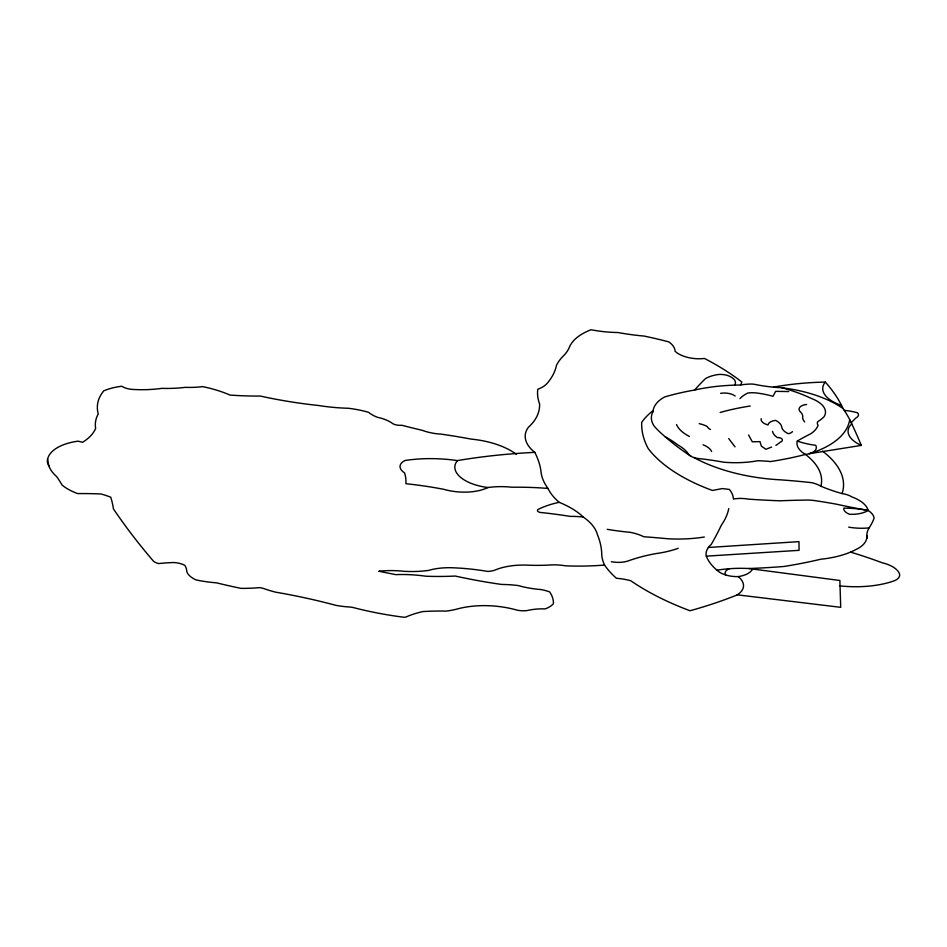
<?xml version="1.0" encoding="UTF-8"?>
<svg xmlns="http://www.w3.org/2000/svg" width="947" height="947" viewBox="0 0 947 947"><rect width="100%" height="100%" fill="white"/><g stroke="black" fill="none" stroke-linecap="round" stroke-linejoin="round"><path stroke-width="1.42" d="M851.199 422.717L855.828 417.994A9.908 4.842 4.8 0 0 857.615 412.809A38.898 19.035 4.8 0 0 844.274 410.359M771.639 447.055L765.815 449.28L761.364 446.108L759.991 441.633L752.273 441.776L748.592 435.004M851.779 423.901A34.258 16.762 4.8 0 0 861.285 445.398L809.377 453.684A102.761 50.286 4.8 0 0 849.708 419.651A251.653 123.157 4.8 0 0 842.984 408.477A258.543 126.519 4.8 0 0 825.322 382.091A182.463 89.29 4.8 0 0 773.427 387.145M708.38 547.473L798.972 541.637L799.055 550.337L706.32 556.149M788.697 391.561L775.652 391.336L773.024 396.284A62.833 30.754 4.8 0 0 757.991 393.159A19.248 9.423 4.8 0 0 747.81 393.029A45.231 22.136 4.8 0 0 739.974 398.616M737.18 594.823L840.711 607.323L839.859 580.487L748.793 568.52A80.826 39.561 4.8 0 0 716.974 570.189A78.506 38.413 4.8 0 1 706.154 555.676A43.408 21.248 4.8 0 1 711.244 544.43A902.728 441.787 4.8 0 0 721.354 525.159A159.368 77.997 4.8 0 0 728.776 508.527M728.705 438.568L735.026 446.854M752.616 569.017A25.309 12.382 4.8 0 1 738.293 576.605A32.967 16.135 4.8 0 1 736.6 595.166A393.052 192.359 4.8 0 1 690.008 610.744A235.637 115.321 4.8 0 1 630.714 580.724A39.395 19.283 4.8 0 0 616.39 578.262A138.345 67.699 4.8 0 1 604.565 565.051A166.719 81.596 4.8 0 1 565.951 565.856A38.756 18.964 4.8 0 0 552.409 564.838A110.124 53.896 4.8 0 1 528.296 565.17A49.682 24.314 4.8 0 0 494.441 570.319A18.277 8.949 4.8 0 1 487.681 571.432A128.899 63.082 4.8 0 0 450.417 567.715A44.698 21.876 4.8 0 0 428.529 570.414A66.846 32.707 4.8 0 1 404.109 571.313A59.85 29.286 4.8 0 0 378.788 571.23L395.704 574.64A81.501 39.881 4.8 0 1 425.795 576.214A175.219 85.751 4.8 0 0 455.294 576.048A311.823 152.597 4.8 0 0 501.579 584.441A71.203 34.838 4.8 0 1 518.198 585.554A59.081 28.907 4.8 0 0 540.926 589.543A29.511 14.442 4.8 0 1 549.662 591.922A66.74 32.66 4.8 0 1 553.427 603.653A30.47 14.915 4.8 0 1 545.259 608.897A39.253 19.212 4.8 0 0 527.077 610.566A16.596 8.121 4.8 0 1 517.453 610.247A61.224 29.961 4.8 0 0 457.863 608.838A59.211 28.978 4.8 0 1 446.262 611.111A144.37 70.646 4.8 0 0 422.8 611.573A81.998 40.129 4.8 0 0 406.677 616.698A3.539 1.728 4.8 0 1 403.114 617.148A212.045 103.768 4.8 0 1 355.326 608.092A16.111 7.884 4.8 0 0 350.627 607.086A60.821 29.759 4.8 0 1 335.936 605.37A351.633 172.082 4.8 0 0 275.565 592.147A74.837 36.625 4.8 0 1 263.065 588.324A7.872 3.859 4.8 0 0 259.241 587.661A101.649 49.741 4.8 0 1 241.083 588.371A323.436 158.279 4.8 0 1 216.52 582.831A76.387 37.383 4.8 0 1 196.029 579.907A24.989 12.228 4.8 0 1 186.748 571.491A39.076 19.129 4.8 0 0 184.772 565.288A15.921 7.789 4.8 0 0 173.834 562.53A96.653 47.303 4.8 0 0 158.788 563.583A9.47 4.64 4.8 0 1 153.426 561.133A1280.51 626.665 4.8 0 1 113.427 508.894A281.46 137.741 4.8 0 0 110.763 497.211A62.798 30.73 4.8 0 0 101.021 493.979A209.559 102.56 4.8 0 0 77.654 493.6A49.895 24.421 4.8 0 1 62.123 485.113A307.964 150.715 4.8 0 0 56.631 476.554A58.856 28.801 4.8 0 1 48.853 465.735A220.923 108.112 4.8 0 1 47.622 459.117A49.481 24.208 4.8 0 1 77.938 441.184A17.543 8.582 4.8 0 1 82.507 442.332A77.228 37.797 4.8 0 0 95.647 428.423A87.325 42.733 4.8 0 1 98.251 413.957A96.014 46.983 4.8 0 1 103.803 390.815A52.701 25.794 4.8 0 1 121.725 386.234A14.217 6.96 4.8 0 0 131.763 389.359A76.411 37.395 4.8 0 0 161.783 388.365A82.567 40.401 4.8 0 0 185.375 387.347A54.772 26.8 4.8 0 0 202.563 386.625A80.72 39.502 4.8 0 1 229.908 395.041A181.623 88.876 4.8 0 0 260.295 396.047A265.574 129.964 4.8 0 0 318.393 405.482A113.32 55.459 4.8 0 0 348.271 408.264A63.709 31.18 4.8 0 1 368.596 412.336A30.186 14.773 4.8 0 0 377.38 417.284A29.168 14.276 4.8 0 1 393.088 423.865A9.079 4.439 4.8 0 0 401.848 425.262A391.644 191.661 4.8 0 0 422.066 430.258A34.412 16.845 4.8 0 0 441.053 434.128A347.016 169.821 4.8 0 1 471.298 439.124A60.277 29.499 4.8 0 1 516.529 454.453M48.853 465.735A28.41 13.897 4.8 0 1 47.622 459.117M725.627 574.959A12.571 6.156 4.8 0 1 729.486 568.721M738.293 576.605A19.745 9.659 4.8 0 1 716.974 570.189M748.793 568.52A429.926 210.4 4.8 0 0 784.057 566.46A331.639 162.292 4.8 0 0 820.694 559.239A78.033 38.188 4.8 0 0 856.005 549.497A40.993 20.053 4.8 0 0 866.825 535.623M840.025 585.909A74.671 36.542 4.8 0 0 892.997 581.257A17.188 8.405 4.8 0 0 898.916 572.521A26.48 12.962 4.8 0 0 882.19 562.778A319.553 156.385 4.8 0 0 850.536 552.101M869.097 527.893A38.496 18.833 4.8 0 1 848.701 527.159M867.097 538.204A57.459 28.114 4.8 0 1 869.275 527.597A143.802 70.374 4.8 0 0 874.093 518.08A25.249 12.358 4.8 0 0 868.139 510.433A34.672 16.975 4.8 0 0 851.862 496.915A16.561 8.109 4.8 0 0 842.096 493.565A108.337 53.02 4.8 0 1 820.848 486.202A23.095 11.305 4.8 0 0 811.875 482.686A393.36 192.501 4.8 0 0 779.795 479.798A119.5 58.477 4.8 0 1 693.95 457.579M868.139 510.433A23.616 11.553 4.8 0 1 849.601 514.28A12.252 5.99 4.8 0 1 843.824 508.137A64.503 31.571 4.8 0 1 868.139 510.433A380.363 186.145 4.8 0 1 836.935 504.289A296.103 144.915 4.8 0 0 814.1 500.513A29.262 14.323 4.8 0 0 803.482 500.146A366.607 179.409 4.8 0 0 780.387 500.797A407.115 199.237 4.8 0 1 748.473 499.128A22.491 11.009 4.8 0 0 733.416 499.033A50.617 24.776 4.8 0 0 729.368 489.421L722.348 488.581L712.428 490.463A158.267 77.453 4.8 0 1 648.233 448.606A183.398 89.752 4.8 0 1 641.711 422.374A123.832 60.596 4.8 0 1 653.134 410.619M678.206 548.301A79.536 38.922 4.8 0 1 656.342 553.533A131.254 64.23 4.8 0 0 629.199 560.565A19.248 9.423 4.8 0 1 611.324 561.713M704.319 537.008A91.906 44.983 4.8 0 1 668.002 538.772A545.223 266.817 4.8 0 0 643.735 536.724A32.577 15.945 4.8 0 0 630.169 532.309A143.317 70.137 4.8 0 1 607.276 529.314M604.565 565.051A100.796 49.327 4.8 0 1 601.688 552.705A206.162 100.891 4.8 0 0 597.439 534.688A70.185 34.352 4.8 0 0 583.234 517.003A78.068 38.2 4.8 0 0 559.168 502.324A91.125 44.592 4.8 0 1 547.993 488.427A109.84 53.754 4.8 0 1 540.903 470.754A199.77 97.766 4.8 0 0 534.771 452.358A56.429 27.617 4.8 0 1 528.379 427.31A103.768 50.783 4.8 0 0 539.601 403.931A119.523 58.489 4.8 0 1 537.778 389.288A35.903 17.567 4.8 0 0 546.869 383.653A138.617 67.841 4.8 0 0 556.516 365.187A107.792 52.748 4.8 0 1 564.069 355.255A83.289 40.757 4.8 0 0 569.692 346.495A70.019 34.258 4.8 0 1 591.07 329.757A75.227 36.815 4.8 0 0 617.823 332.515A146.098 71.499 4.8 0 0 644.256 336.09A277.873 135.989 4.8 0 1 668.866 341.903A30.482 14.915 4.8 0 1 675.069 351.254A24.018 11.755 4.8 0 0 704.473 358.463A257.489 126.01 4.8 0 1 741.773 381.949A25.687 12.571 4.8 0 1 740.483 385.015A127.052 62.182 4.8 0 0 694.589 390.046A187.755 91.883 4.8 0 0 664.628 396.971A52.144 25.522 4.8 0 0 653.028 412.052M583.234 517.003A57.365 28.067 4.8 0 0 570.118 516.375A264.533 129.455 4.8 0 0 541.66 512.576A3.752 1.835 4.8 0 1 537.943 511.439A3.752 1.835 4.8 0 1 538.204 509.415A76.908 37.631 4.8 0 1 559.168 502.324M547.993 488.427A194.099 94.996 4.8 0 0 511.913 487.232A50.191 24.563 4.8 0 0 488.001 487.516A38.342 18.762 4.8 0 1 443.598 489.279A225.67 110.444 4.8 0 0 405.896 483.704A110.361 54.015 4.8 0 0 404.535 472.861A19.07 9.328 4.8 0 1 405.162 460.467A92.96 45.492 4.8 0 1 457.425 460.585A380.54 186.228 4.8 0 1 534.771 452.358M694.589 390.046A552.184 270.226 4.8 0 1 705.361 378.705A30.15 14.75 4.8 0 1 715.47 375.012A11.98 5.86 4.8 0 1 727.32 375.403A15.531 7.6 4.8 0 1 734.576 385.145M775.901 445.386A105.78 51.765 4.8 0 0 780.375 442.107A5.836 2.853 4.8 0 0 781.547 438.52A4.735 2.32 4.8 0 0 777.369 437.573A22.503 11.021 4.8 0 1 772.527 431.358M792.473 431.619A8.76 4.285 4.8 0 1 788.271 433.702A17.863 8.736 4.8 0 1 781.689 426.623A19.331 9.458 4.8 0 0 775.629 420.373A11.624 5.682 4.8 0 0 768.064 424.954A11.104 5.433 4.8 0 1 761.187 418.681M720.608 393.336A11.577 5.67 4.8 0 1 735.18 396.035M804.69 421.936A21.509 10.524 4.8 0 1 802.748 416.23A18.715 9.162 4.8 0 0 800.617 412.123A11.305 5.528 4.8 0 1 806.572 404.464M720.158 412.478A174.461 85.372 4.8 0 1 750.249 406.014M710.499 429.5A9.79 4.794 4.8 0 1 707.279 426.564A18.987 9.292 4.8 0 0 699.194 423.676M703.053 444.782A20.278 9.92 4.8 0 1 711.623 451.518M689.416 436.46A42.082 20.597 4.8 0 1 676.537 424.54M822.564 451.174A113.368 55.482 4.8 0 1 842.096 493.565M820.848 486.202A88.876 43.491 4.8 0 0 805.495 454.442A31.287 15.318 4.8 0 1 797.315 441.053A258.034 126.282 4.8 0 1 810.644 433.833A46.486 22.752 4.8 0 0 818.101 425.215A11.506 5.623 4.8 0 1 817.675 421.77A83.691 40.958 4.8 0 0 823.748 417.082A31.156 15.247 4.8 0 0 824.529 408.287A30.778 15.057 4.8 0 0 811.094 398.356A104.857 51.316 4.8 0 0 786.353 389.063A16.738 8.192 4.8 0 0 781.299 387.69A82.756 40.496 4.8 0 1 754.866 384.387A10.89 5.327 4.8 0 0 750.758 384.044A38.567 18.881 4.8 0 0 740.483 385.015M690.765 456.111A288.35 141.115 4.8 0 1 665.043 436.662A179.338 87.763 4.8 0 1 654.413 426.422A49.67 24.302 4.8 0 1 652.507 412.691M665.043 436.662A112.646 55.127 4.8 0 1 677.863 444.948A45.823 22.432 4.8 0 1 688.315 453.767A11.861 5.8 4.8 0 0 698.27 458.537A153.485 75.109 4.8 0 1 723.532 462.195A69.297 33.914 4.8 0 0 757.896 460.716A98.926 48.415 4.8 0 1 770.609 461.544A241.378 118.126 4.8 0 0 805.495 454.442A16.49 8.073 4.8 0 0 815.734 445.303A47.563 23.273 4.8 0 1 797.315 441.053M849.708 419.651A1235.539 604.648 4.8 0 1 861.285 445.398M841.54 405.434A36.46 17.839 4.8 0 1 825.322 382.091M781.677 387.761A89.977 44.036 4.8 0 1 842.984 408.477M488.001 487.516A37.418 18.313 4.8 0 1 457.425 460.585"/></g></svg>
